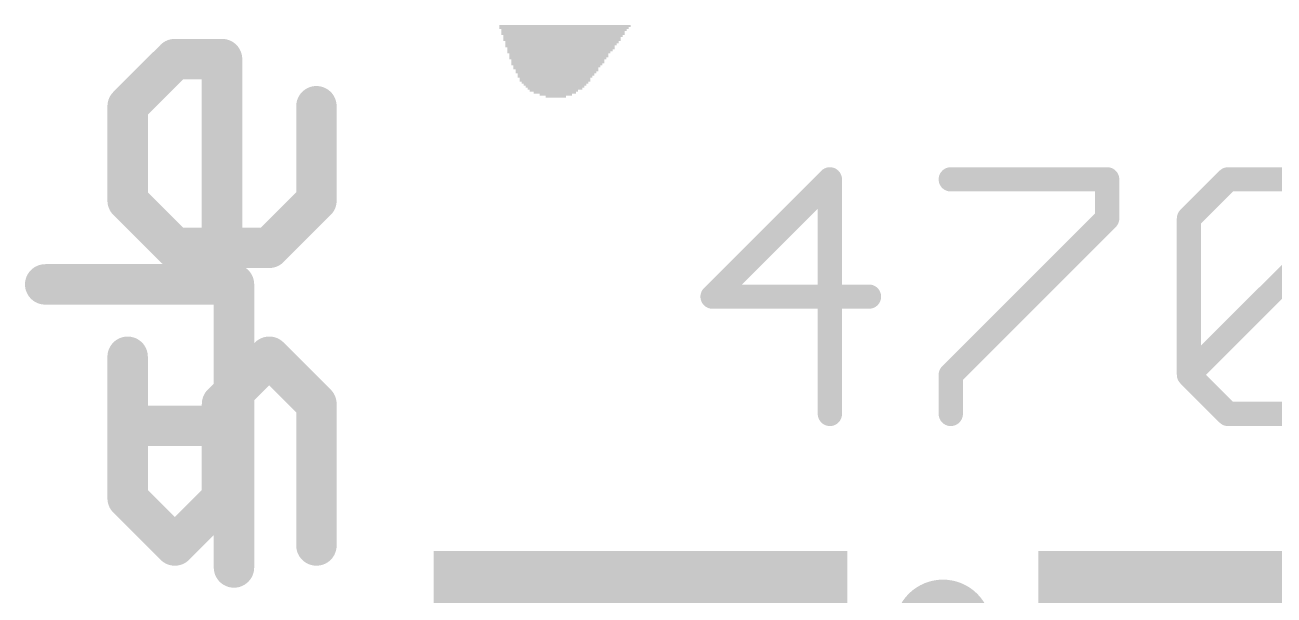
# Model space of a CAD drawing. Extents: x -1.3 to 52.1, y -0.1 to 23.3.
# Drawn here: x 14.896 to 18.82, y 6.581 to 8.373 of the extents above; entities that cross this region are included whole.
import ezdxf

# ---------------------------------------------------------------- set-up
doc = ezdxf.new("R2010")
doc.units = 0
for name, color, linetype in [('1', 12, 'CONTINUOUS'), ('21', 40, 'CONTINUOUS'), ('22', 40, 'CONTINUOUS'), ('27', 5, 'CONTINUOUS')]:
    doc.layers.add(name, color=color, linetype=linetype)

# ---------------------------------------------------------------- blocks, each defined once
blk = doc.blocks.new('RECT')
blk.add_solid([(-0.5, -0.5), (0.5, -0.5), (-0.5, 0.5), (0.5, 0.5)])

msp = doc.modelspace()

# ---------------------------------------------------------------- linework, layer by layer
at = {"layer": '21'}
for points, const_width in [([(22.479, 8.255, 1), (22.479, 16.383, 1), (22.479, 8.255)], 0.1524), ([(15.3666, 8.2971, 1), (15.3666, 8.2336)], 0.0635), ([(15.3891, 8.2429, 1), (15.3442, 8.2878)], 0.0635), ([(15.5467, 8.2653, 1), (15.4832, 8.2653)], 0.0635), ([(15.5149, 8.2336, 1), (15.5149, 8.2971)], 0.0635), ([(15.2501, 8.1171, 1), (15.1866, 8.1171)], 0.0635), ([(15.1959, 8.1395, 1), (15.2408, 8.0946)], 0.0635), ([(15.8433, 8.1171, 1), (15.7797, 8.1171)], 0.0635), ([(15.2408, 7.8429, 1), (15.1959, 7.798)], 0.0635), ([(15.1866, 7.8205, 1), (15.2501, 7.8205)], 0.0635), ([(15.7797, 7.8205, 1), (15.8433, 7.8205)], 0.0635), ([(15.834, 7.798, 1), (15.789, 7.8429)], 0.0635), ([(15.3666, 7.7039, 1), (15.3666, 7.6404)], 0.0635), ([(15.6632, 7.6404, 1), (15.6632, 7.7039)], 0.0635), ([(15.3442, 7.6497, 1), (15.3891, 7.6946)], 0.0635), ([(15.4832, 7.6722, 1), (15.5467, 7.6722)], 0.0635), ([(15.6408, 7.6946, 1), (15.6857, 7.6497)], 0.0635), ([(15.2501, 7.3298, 1), (15.1866, 7.3298)], 0.0635), ([(15.6857, 7.3523, 1), (15.6408, 7.3074)], 0.0635), ([(15.6857, 7.3074, 1), (15.6408, 7.3523)], 0.0635), ([(15.5467, 7.1815, 1), (15.4832, 7.1815)], 0.0635), ([(15.4925, 7.204, 1), (15.5374, 7.1591)], 0.0635), ([(15.8433, 7.1815, 1), (15.7797, 7.1815)], 0.0635), ([(15.789, 7.1591, 1), (15.834, 7.204)], 0.0635), ([(15.2408, 6.9074, 1), (15.1959, 6.8625)], 0.0635), ([(15.5374, 6.8625, 1), (15.4925, 6.9074)], 0.0635), ([(15.1866, 6.8849, 1), (15.2501, 6.8849)], 0.0635), ([(15.4832, 6.8849, 1), (15.5467, 6.8849)], 0.0635), ([(15.3442, 6.7591, 1), (15.3891, 6.7142)], 0.0635), ([(15.3442, 6.7142, 1), (15.3891, 6.7591)], 0.0635), ([(15.7797, 6.7367, 1), (15.8433, 6.7367)], 0.0635), ([(17.8562, 6.477, 1), (17.7038, 6.477)], 0.1524)]:
    msp.add_lwpolyline(points, format="xyb", dxfattribs=dict(at, const_width=const_width))
for points, const_width in [([(15.2183, 8.1171), (15.3666, 8.2653)], 0.127), ([(15.3666, 8.2653), (15.5149, 8.2653)], 0.127), ([(15.5149, 8.2653), (15.5149, 7.6722)], 0.127), ([(15.2183, 7.8205), (15.2183, 8.1171)], 0.127), ([(15.8115, 8.1171), (15.8115, 7.8205)], 0.127), ([(15.3666, 7.6722), (15.2183, 7.8205)], 0.127), ([(15.8115, 7.8205), (15.6632, 7.6722)], 0.127), ([(15.6632, 7.6722), (15.3666, 7.6722)], 0.127), ([(15.2183, 6.8849), (15.2183, 7.3298)], 0.127), ([(15.6632, 7.3298), (15.5149, 7.1815)], 0.127), ([(15.8115, 7.1815), (15.6632, 7.3298)], 0.127), ([(15.5149, 7.1815), (15.5149, 6.8849)], 0.127), ([(15.8115, 6.7367), (15.8115, 7.1815)], 0.127), ([(15.3666, 6.7367), (15.2183, 6.8849)], 0.127), ([(15.5149, 6.8849), (15.3666, 6.7367)], 0.127), ([(17.78, 5.461), (17.78, 6.477)], 0.3048)]:
    msp.add_lwpolyline(points, dxfattribs=dict(at, const_width=const_width))
at = {"layer": '22', "const_width": 0.127}
for points in [[(15.5525, 7.5573), (14.9593, 7.5573)], [(15.5525, 6.6675), (15.5525, 7.5573)], [(15.5525, 7.1124), (15.2559, 7.1124)]]:
    msp.add_lwpolyline(points, dxfattribs=at)
at = {"layer": '22', "const_width": 0.0635}
for points in [[(14.9593, 7.589, 1), (14.9593, 7.5255)], [(15.5842, 7.5573, 1), (15.5207, 7.5573)], [(15.5525, 7.5255, 1), (15.5525, 7.589)], [(15.2559, 7.1441, 1), (15.2559, 7.0806)], [(15.5525, 7.0806, 1), (15.5525, 7.1441)], [(15.5207, 6.6675, 1), (15.5842, 6.6675)]]:
    msp.add_lwpolyline(points, format="xyb", dxfattribs=at)
at = {"layer": '27', "const_width": 0.0762}
for points in [[(17.4247, 7.8873), (17.0561, 7.5187)], [(17.4247, 7.1501), (17.4247, 7.8873)], [(17.8045, 7.8873), (18.296, 7.8873)], [(18.296, 7.8873), (18.296, 7.7645)], [(18.5529, 7.7645), (18.6758, 7.8873)], [(18.6758, 7.8873), (18.9215, 7.8873)], [(18.296, 7.7645), (17.8045, 7.273)], [(18.5529, 7.273), (18.5529, 7.7645)], [(18.5529, 7.273), (19.0444, 7.7645)], [(17.0561, 7.5187), (17.5476, 7.5187)], [(17.8045, 7.273), (17.8045, 7.1501)], [(18.6758, 7.1501), (18.5529, 7.273)], [(18.9215, 7.1501), (18.6758, 7.1501)]]:
    msp.add_lwpolyline(points, dxfattribs=at)
at = {"layer": '27', "const_width": 0.0381}
for points in [[(17.4438, 7.8873, 1), (17.4057, 7.8873)], [(17.4382, 7.8739, 1), (17.4112, 7.9008)], [(17.8045, 7.9064, 1), (17.8045, 7.8683)], [(18.315, 7.8873, 1), (18.2769, 7.8873)], [(18.296, 7.8683, 1), (18.296, 7.9064)], [(18.6758, 7.9064, 1), (18.6758, 7.8683)], [(18.6893, 7.8739, 1), (18.6623, 7.9008)], [(18.2769, 7.7645, 1), (18.315, 7.7645)], [(18.3095, 7.751, 1), (18.2825, 7.7779)], [(18.572, 7.7645, 1), (18.5339, 7.7645)], [(18.5395, 7.7779, 1), (18.5664, 7.751)], [(17.0561, 7.5378, 1), (17.0561, 7.4997)], [(17.0426, 7.5322, 1), (17.0696, 7.5052)], [(17.5476, 7.4997, 1), (17.5476, 7.5378)], [(17.8236, 7.273, 1), (17.7855, 7.273)], [(17.791, 7.2864, 1), (17.818, 7.2595)], [(18.5664, 7.2864, 1), (18.5395, 7.2595)], [(18.5395, 7.2864, 1), (18.5664, 7.2595)], [(18.5339, 7.273, 1), (18.572, 7.273)], [(18.6758, 7.1692, 1), (18.6758, 7.1311)], [(18.6623, 7.1366, 1), (18.6893, 7.1636)], [(17.4057, 7.1501, 1), (17.4438, 7.1501)], [(17.7855, 7.1501, 1), (17.8236, 7.1501)]]:
    msp.add_lwpolyline(points, format="xyb", dxfattribs=at)

# ---------------------------------------------------------------- block references
at = {"layer": '1', "xscale": 1.3, "yscale": 1.5, "rotation": 180}
for p in [(16.83, 5.969), (18.73, 5.969)]:
    msp.add_blockref('RECT', p, dxfattribs=at)
at = {"layer": '21', "rotation": 180}
for p, xscale, yscale in [((16.5925, 8.3693), 0.4127, 0.0064), ((16.5894, 8.3629), 0.4064, 0.0063), ((16.5893, 8.3566), 0.3937, 0.0064), ((16.5862, 8.3503), 0.3874, 0.0063), ((16.5862, 8.3439), 0.3874, 0.0064), ((16.5862, 8.3376), 0.3746, 0.0063), ((16.5831, 8.3312), 0.3683, 0.0064), ((16.5831, 8.3248), 0.3683, 0.0063), ((16.583, 8.3185), 0.3556, 0.0064), ((16.5799, 8.3122), 0.3493, 0.0063), ((16.5767, 8.3058), 0.3429, 0.0064), ((16.5799, 8.2995), 0.3365, 0.0063), ((16.5767, 8.2931), 0.3302, 0.0064), ((16.5735, 8.2867), 0.3238, 0.0063), ((16.5735, 8.2804), 0.3112, 0.0064), ((16.5735, 8.2741), 0.3112, 0.0063), ((16.5703, 8.2677), 0.3048, 0.0064), ((16.5704, 8.2614), 0.2921, 0.0063), ((16.5704, 8.255), 0.2921, 0.0064), ((16.5672, 8.2486), 0.2857, 0.0063), ((16.5672, 8.2423), 0.2731, 0.0064), ((16.564, 8.236), 0.2667, 0.0063), ((16.5672, 8.2296), 0.2603, 0.0064), ((16.564, 8.2233), 0.254, 0.0063), ((16.564, 8.2169), 0.2413, 0.0064), ((16.5608, 8.2105), 0.235, 0.0063), ((16.5608, 8.2042), 0.2222, 0.0064), ((16.5608, 8.1979), 0.2222, 0.0063), ((16.5608, 8.1915), 0.2096, 0.0064), ((16.5608, 8.1852), 0.1968, 0.0063), ((16.5608, 8.1788), 0.1842, 0.0064), ((16.5608, 8.1724), 0.1714, 0.0063), ((16.5576, 8.1661), 0.1524, 0.0064), ((16.5608, 8.1598), 0.1334, 0.0063), ((16.564, 8.1534), 0.1016, 0.0064), ((16.564, 8.1471), 0.0635, 0.0063)]:
    msp.add_blockref('RECT', p, dxfattribs=dict(at, xscale=xscale, yscale=yscale))

doc.saveas('drawing.dxf')
